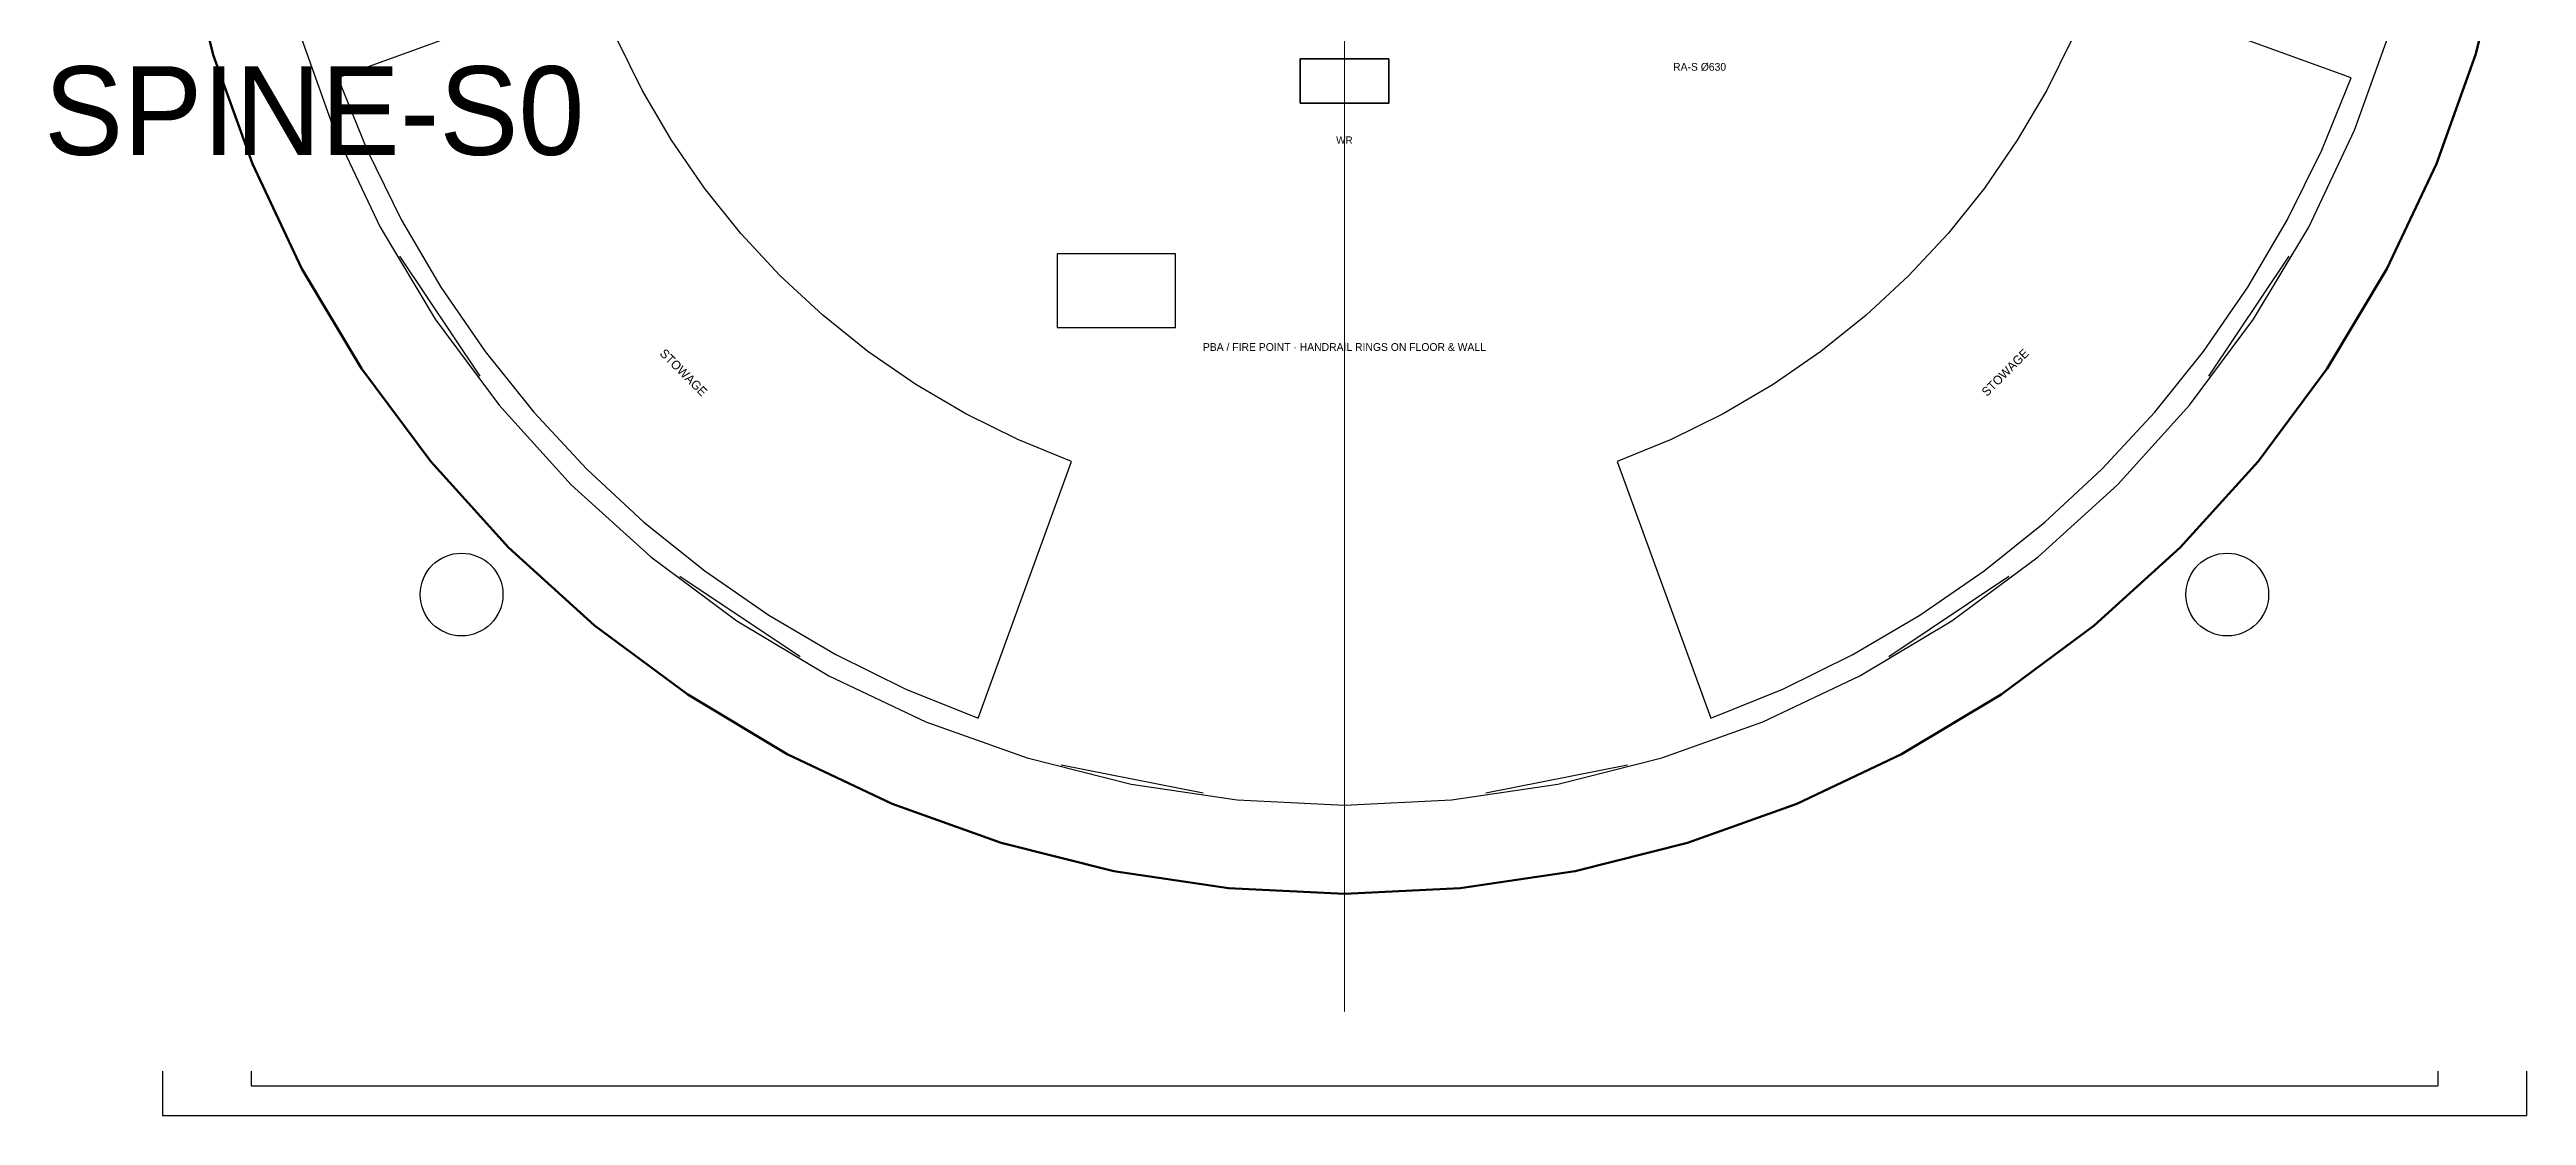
# Model space of a CAD drawing. Header units: millimetres. Extents: x 0 to 221000, y -9500 to 9035.
# Drawn here: x 36 to 16800, y -9500 to -2287 of the extents above; entities that cross this region are included whole.
import ezdxf
from ezdxf.enums import TextEntityAlignment as Align

# ---------------------------------------------------------------- set-up
doc = ezdxf.new("R2010")
doc.units = ezdxf.units.MM
doc.linetypes.add('CENTER', pattern=[5.08, 3.175, -0.635, 0.635, -0.635])
for name, color, linetype, lineweight in [('A-ANNO-DIMS', 2, 'CONTINUOUS', 18), ('A-ANNO-NOTE', 7, 'CONTINUOUS', 18), ('A-ANNO-TEXT', 7, 'CONTINUOUS', 25), ('A-EQPM', 30, 'CONTINUOUS', 25), ('A-GLAZ', 5, 'CONTINUOUS', 25), ('A-GRID', 9, 'CENTER', 18), ('A-POCHE', 7, 'CONTINUOUS', 50), ('A-WALL-SHFT', 7, 'CONTINUOUS', 35), ('M-ANNO-TEXT', 7, 'CONTINUOUS', 25)]:
    doc.layers.add(name, color=color, linetype=linetype, lineweight=lineweight)
doc.layers.add('A-VOID', color=7, linetype='CONTINUOUS')
doc.styles.add('OpenSansCondensed-Light', font='OpenSansCondensed-Light.ttf')
doc.dimstyles.new('EZDXF', dxfattribs={"dimtxt": 0.25, "dimasz": 0.175, "dimexe": 0.375, "dimexo": 0.125, "dimgap": 0.1, "dimtad": 1, "dimlfac": 100, "dimzin": 12, "dimdsep": 46, "dimtxsty": 'OpenSansCondensed-Light', "dimblk": 'ARCHTICK', "dimcen": 2.5, "dimazin": 3, "dimtfac": 0.5, "dimtmove": 2, "dimatfit": 3})

# ---------------------------------------------------------------- blocks, each defined once
blk = doc.blocks.new('_ARCHTICK')
at = {"color": 0, "linetype": 'BYBLOCK', "const_width": 0.15}
blk.add_lwpolyline([(-0.5, -0.5), (0.5, 0.5)], dxfattribs=at)

msp = doc.modelspace()

# ---------------------------------------------------------------- linework, layer by layer
at = {"layer": 'A-EQPM'}
for points in [[(3725.65985, -1846.90877), (1987.2285, -2479.64604), (2185.40127, -2968.09428), (2418.53991, -3440.85268), (2685.41202, -3895.42216), (2984.60685, -4329.39979), (3314.54282, -4740.49149), (3673.47584, -5126.52416), (4059.50851, -5485.45718), (4470.60021, -5815.39315), (4904.57784, -6114.58798), (5359.14732, -6381.46009), (5831.90572, -6614.59873), (6320.35396, -6812.7715), (6953.09123, -5074.34015), (6589.2815, -4926.7356), (6237.158, -4753.08751), (5898.58211, -4554.31381), (5575.3436, -4331.46524), (5269.15117, -4085.71983), (4981.62338, -3818.37662), (4714.28017, -3530.84883), (4468.53476, -3224.6564), (4245.68619, -2901.41789), (4046.91249, -2562.842), (3873.2644, -2210.7185)], [(13726.7356, -2210.7185), (13553.08751, -2562.842), (13354.31381, -2901.41789), (13131.46524, -3224.6564), (12885.71983, -3530.84883), (12618.37662, -3818.37662), (12330.84883, -4085.71983), (12024.6564, -4331.46524), (11701.41789, -4554.31381), (11362.842, -4753.08751), (11010.7185, -4926.7356), (10646.90877, -5074.34015), (11279.64604, -6812.7715), (11768.09428, -6614.59873), (12240.85268, -6381.46009), (12695.42216, -6114.58798), (13129.39979, -5815.39315), (13540.49149, -5485.45718), (13926.52416, -5126.52416), (14285.45718, -4740.49149), (14615.39315, -4329.39979), (14914.58798, -3895.42216), (15181.46009, -3440.85268), (15414.59873, -2968.09428), (15612.7715, -2479.64604), (13874.34015, -1846.90877)]]:
    msp.add_lwpolyline(points, dxfattribs=at)
msp.add_lwpolyline([(6855.956, -4169.01582), (7655.956, -4169.01582), (7655.956, -3669.01582), (6855.956, -3669.01582)], close=True, dxfattribs=at)
for centre in [(2824.9477, -5975.0523), (14775.0523, -5975.0523)]:
    msp.add_circle(centre, 280, dxfattribs=at)
at = {"layer": 'A-GLAZ'}
for p, q in [((2405.51482, -3684.42116), (2948.97516, -4497.76704)), ((14651.02484, -4497.76704), (15194.48518, -3684.42116)), ((4302.23296, -5851.02484), (5115.57884, -6394.48518)), ((12484.42116, -6394.48518), (13297.76704, -5851.02484)), ((6883.69536, -7126.86302), (7843.10223, -7317.70091)), ((9756.89777, -7317.70091), (10716.30464, -7126.86302))]:
    msp.add_line(p, q, dxfattribs=at)
at = {"layer": 'A-GRID'}
msp.add_line((8800, 0), (8800, -8800), dxfattribs=at)
at = {"layer": 'A-POCHE'}
msp.add_lwpolyline([(953.71776, -1560.72258), (1144.47731, -2322.27742), (1408.96374, -3061.46746), (1744.62989, -3771.17389), (2148.2431, -4444.56186), (2615.91637, -5075.14627), (3143.14575, -5656.85425), (3724.85373, -6184.08363), (4355.43814, -6651.7569), (5028.82611, -7055.37011), (5738.53254, -7391.03626), (6477.72258, -7655.52269), (7239.27742, -7846.28224), (8015.86288, -7961.47781), (8800, -8000), (9584.13712, -7961.47781), (10360.72258, -7846.28224), (11122.27742, -7655.52269), (11861.46746, -7391.03626), (12571.17389, -7055.37011), (13244.56186, -6651.7569), (13875.14627, -6184.08363), (14456.85425, -5656.85425), (14984.08363, -5075.14627), (15451.7569, -4444.56186), (15855.37011, -3771.17389), (16191.03626, -3061.46746), (16455.52269, -2322.27742), (16646.28224, -1560.72258)], dxfattribs=at)
at = {"layer": 'A-VOID'}
msp.add_lwpolyline([(1718.64152, -2148.10661), (1963.29146, -2831.8574), (2273.78264, -3488.33585), (2647.12487, -4111.21972), (3079.72265, -4694.5103), (3567.40982, -5232.59018), (4105.4897, -5720.27735), (4688.78028, -6152.87513), (5311.66415, -6526.21736), (5968.1426, -6836.70854), (6651.89339, -7081.35848), (7356.33162, -7257.81107), (8074.67316, -7364.36698), (8800, -7400), (9525.32684, -7364.36698), (10243.66838, -7257.81107), (10948.10661, -7081.35848), (11631.8574, -6836.70854), (12288.33585, -6526.21736), (12911.21972, -6152.87513), (13494.5103, -5720.27735), (14032.59018, -5232.59018), (14520.27735, -4694.5103), (14952.87513, -4111.21972), (15326.21736, -3488.33585), (15636.70854, -2831.8574), (15881.35848, -2148.10661)], dxfattribs=at)
at = {"layer": 'A-WALL-SHFT'}
msp.add_lwpolyline([(8500, -2650), (9100, -2650), (9100, -2350), (8500, -2350)], close=True, dxfattribs=at)

# ---------------------------------------------------------------- texts
at = {"layer": 'A-ANNO-NOTE'}
for s, height, p in [('WR', 50, (8800, -2900)), ('PBA / FIRE POINT · HANDRAIL RINGS ON FLOOR & WALL', 52.5, (8800, -4300))]:
    msp.add_text(s, height=height, dxfattribs=at).set_placement(p, align=Align.MIDDLE_CENTER)
for rotation, p in [(-45, (4327.54961, -4472.45039)), (45, (13272.45039, -4472.45039))]:
    msp.add_text('STOWAGE', height=60, rotation=rotation, dxfattribs=at).set_placement(p, align=Align.MIDDLE_CENTER)
at = {"layer": 'A-ANNO-TEXT'}
msp.add_text('SPINE-S0', height=600, dxfattribs=at).set_placement((0, -3000))
at = {"layer": 'M-ANNO-TEXT'}
msp.add_text('RA-S Ø630', height=52.5, dxfattribs=at).set_placement((11204.16306, -2404.16306), align=Align.MIDDLE_CENTER)

# ---------------------------------------------------------------- dimensions: what is measured, and where the dimension line sits
at = {"layer": 'A-ANNO-DIMS'}
for base, p1, p2 in [((800, -9500), (800, -9200), (16800, -9200)), ((1400, -9300), (1400, -9200), (16200, -9200))]:
    msp.add_linear_dim(base=base, p1=p1, p2=p2, dimstyle='EZDXF', dxfattribs=at).render()

doc.saveas('drawing.dxf')
